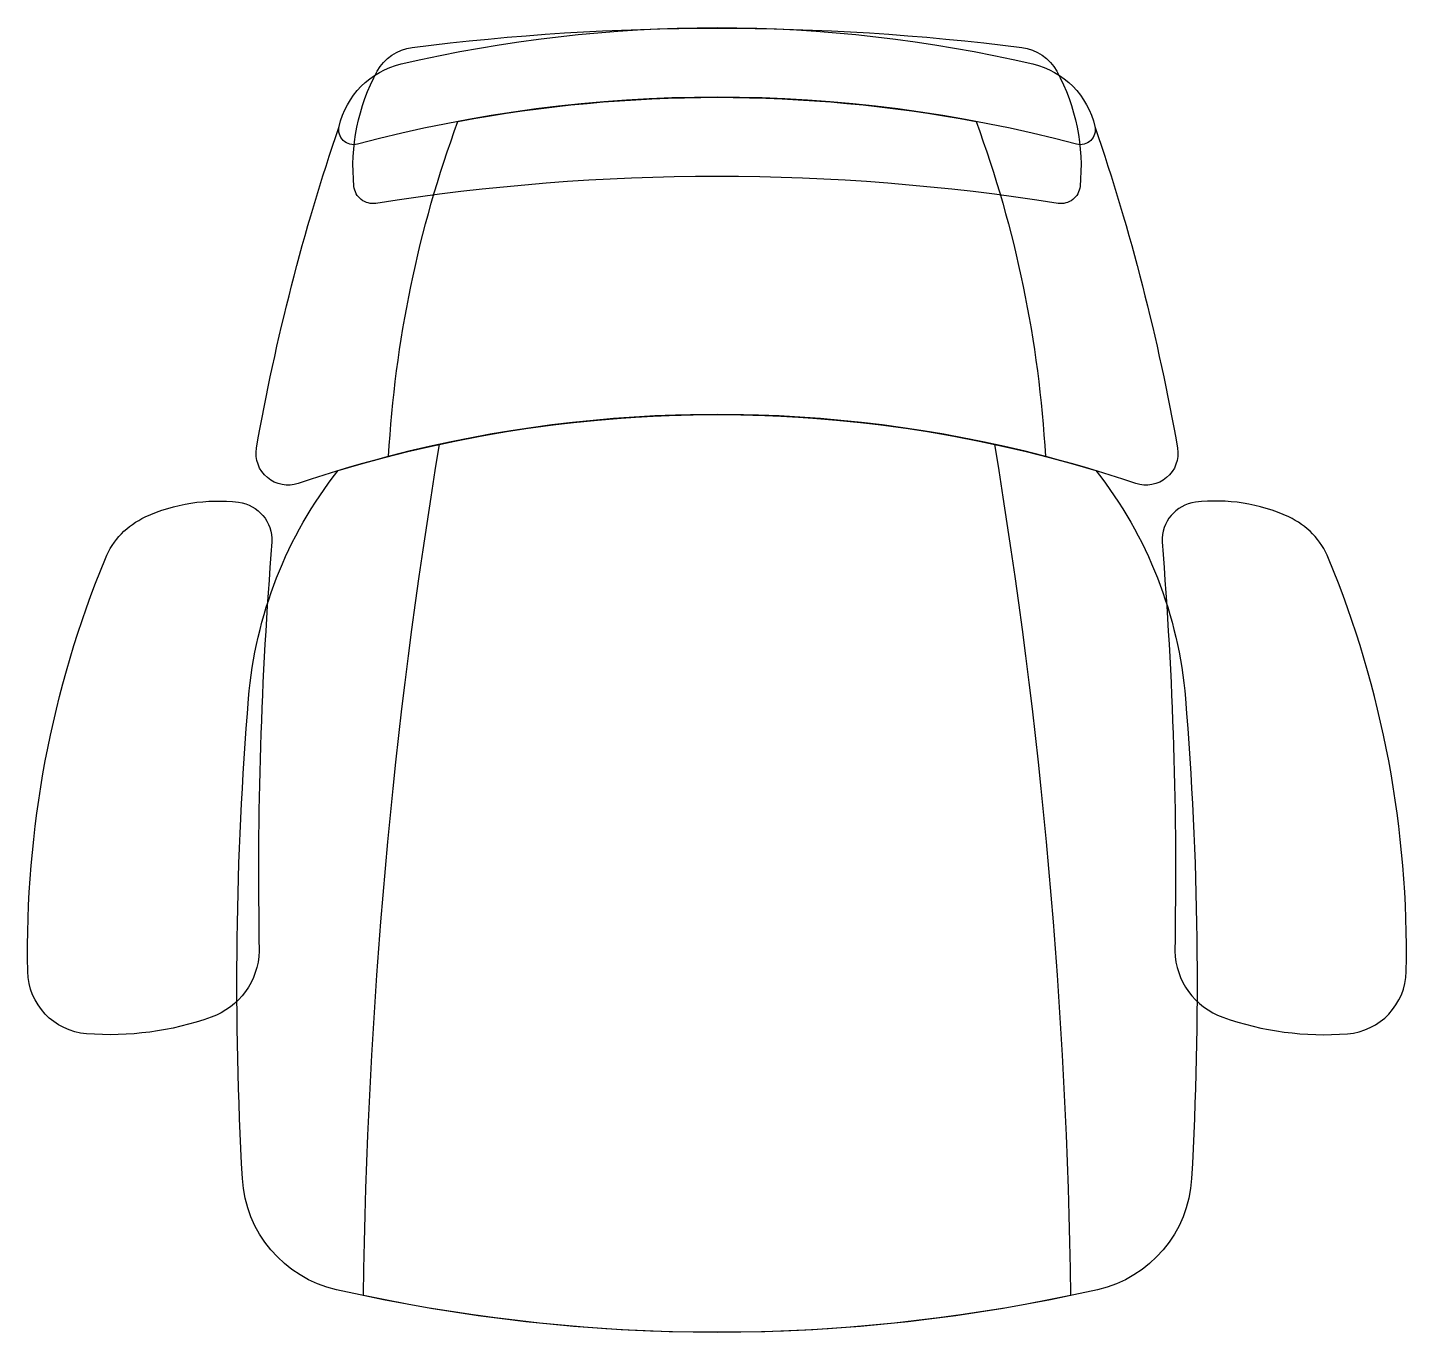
# Model space of a CAD drawing. Header units: millimetres. Extents: x -324 to 324, y -307 to 307.
import ezdxf

# ---------------------------------------------------------------- set-up
doc = ezdxf.new("R2010")
doc.units = ezdxf.units.MM
doc.header["$LTSCALE"] = 0.001

msp = doc.modelspace()

# ---------------------------------------------------------------- linework, layer by layer
for points in [[(-197, 92.49, -0.567761), (-216.7, 109.09, -0.038595), (-177.8, 260.29, -0.288171), (-148.6, 289.79, -0.114898), (148.6, 289.79, -0.288171), (177.8, 260.29, -0.038595), (216.7, 109.09, -0.567761), (197, 92.49, 0.164102), (-197, 92.49)], [(-169.2, 251.99, -0.561379), (-177.8, 260.29, -0.288171), (-148.6, 289.79, -0.114898), (148.6, 289.79, -0.288171), (177.8, 260.29, -0.561379), (169.2, 251.99, 0.130688), (-169.2, 251.99)], [(-160.5, 224.19, -0.428923), (-170.8, 232.19, -0.151259), (-159.9, 286.29, -0.239628), (-143.4, 297.49, -0.063556), (143.4, 297.49, -0.239628), (159.9, 286.29, -0.151259), (170.8, 232.19, -0.428923), (160.5, 224.19, 0.078662), (-160.5, 224.19)], [(-154.5, 105.19, -0.074461), (-121.9, 262.69, -0.09338), (121.9, 262.69, -0.074461), (154.5, 105.19, 0.127357), (-154.5, 105.19)], [(-179, -286.81, -0.334655), (-223.3, -234.41, -0.034623), (-220.4, -8.71, -0.147077), (-178.3, 98.49, -0.147789), (178.3, 98.49, -0.147077), (220.4, -8.71, -0.034623), (223.3, -234.41, -0.334655), (179, -286.81, -0.112061), (-179, -286.81)], [(-166.4, -289.51, -0.037859), (-130.5, 110.89, -0.10707), (130.5, 110.89, -0.037859), (166.4, -289.51, -0.103994), (-166.4, -289.51)], [(-287.8, 57.19, -0.189597), (-269, 76.69, -0.139303), (-225.1, 83.59, -0.389292), (-209.4, 64.99, 0.025009), (-215.4, -127.51, -0.309812), (-238, -158.61, -0.105005), (-296.6, -166.41, -0.386097), (-324.3, -137.11, -0.102793), (-287.8, 57.19)], [(287.8, 57.19, 0.189597), (269, 76.69, 0.139303), (225.1, 83.59, 0.389292), (209.4, 64.99, -0.025009), (215.4, -127.51, 0.309812), (238, -158.61, 0.105005), (296.6, -166.41, 0.386097), (324.3, -137.11, 0.102793), (287.8, 57.19)]]:
    msp.add_lwpolyline(points, format="xyb")

doc.saveas('drawing.dxf')
